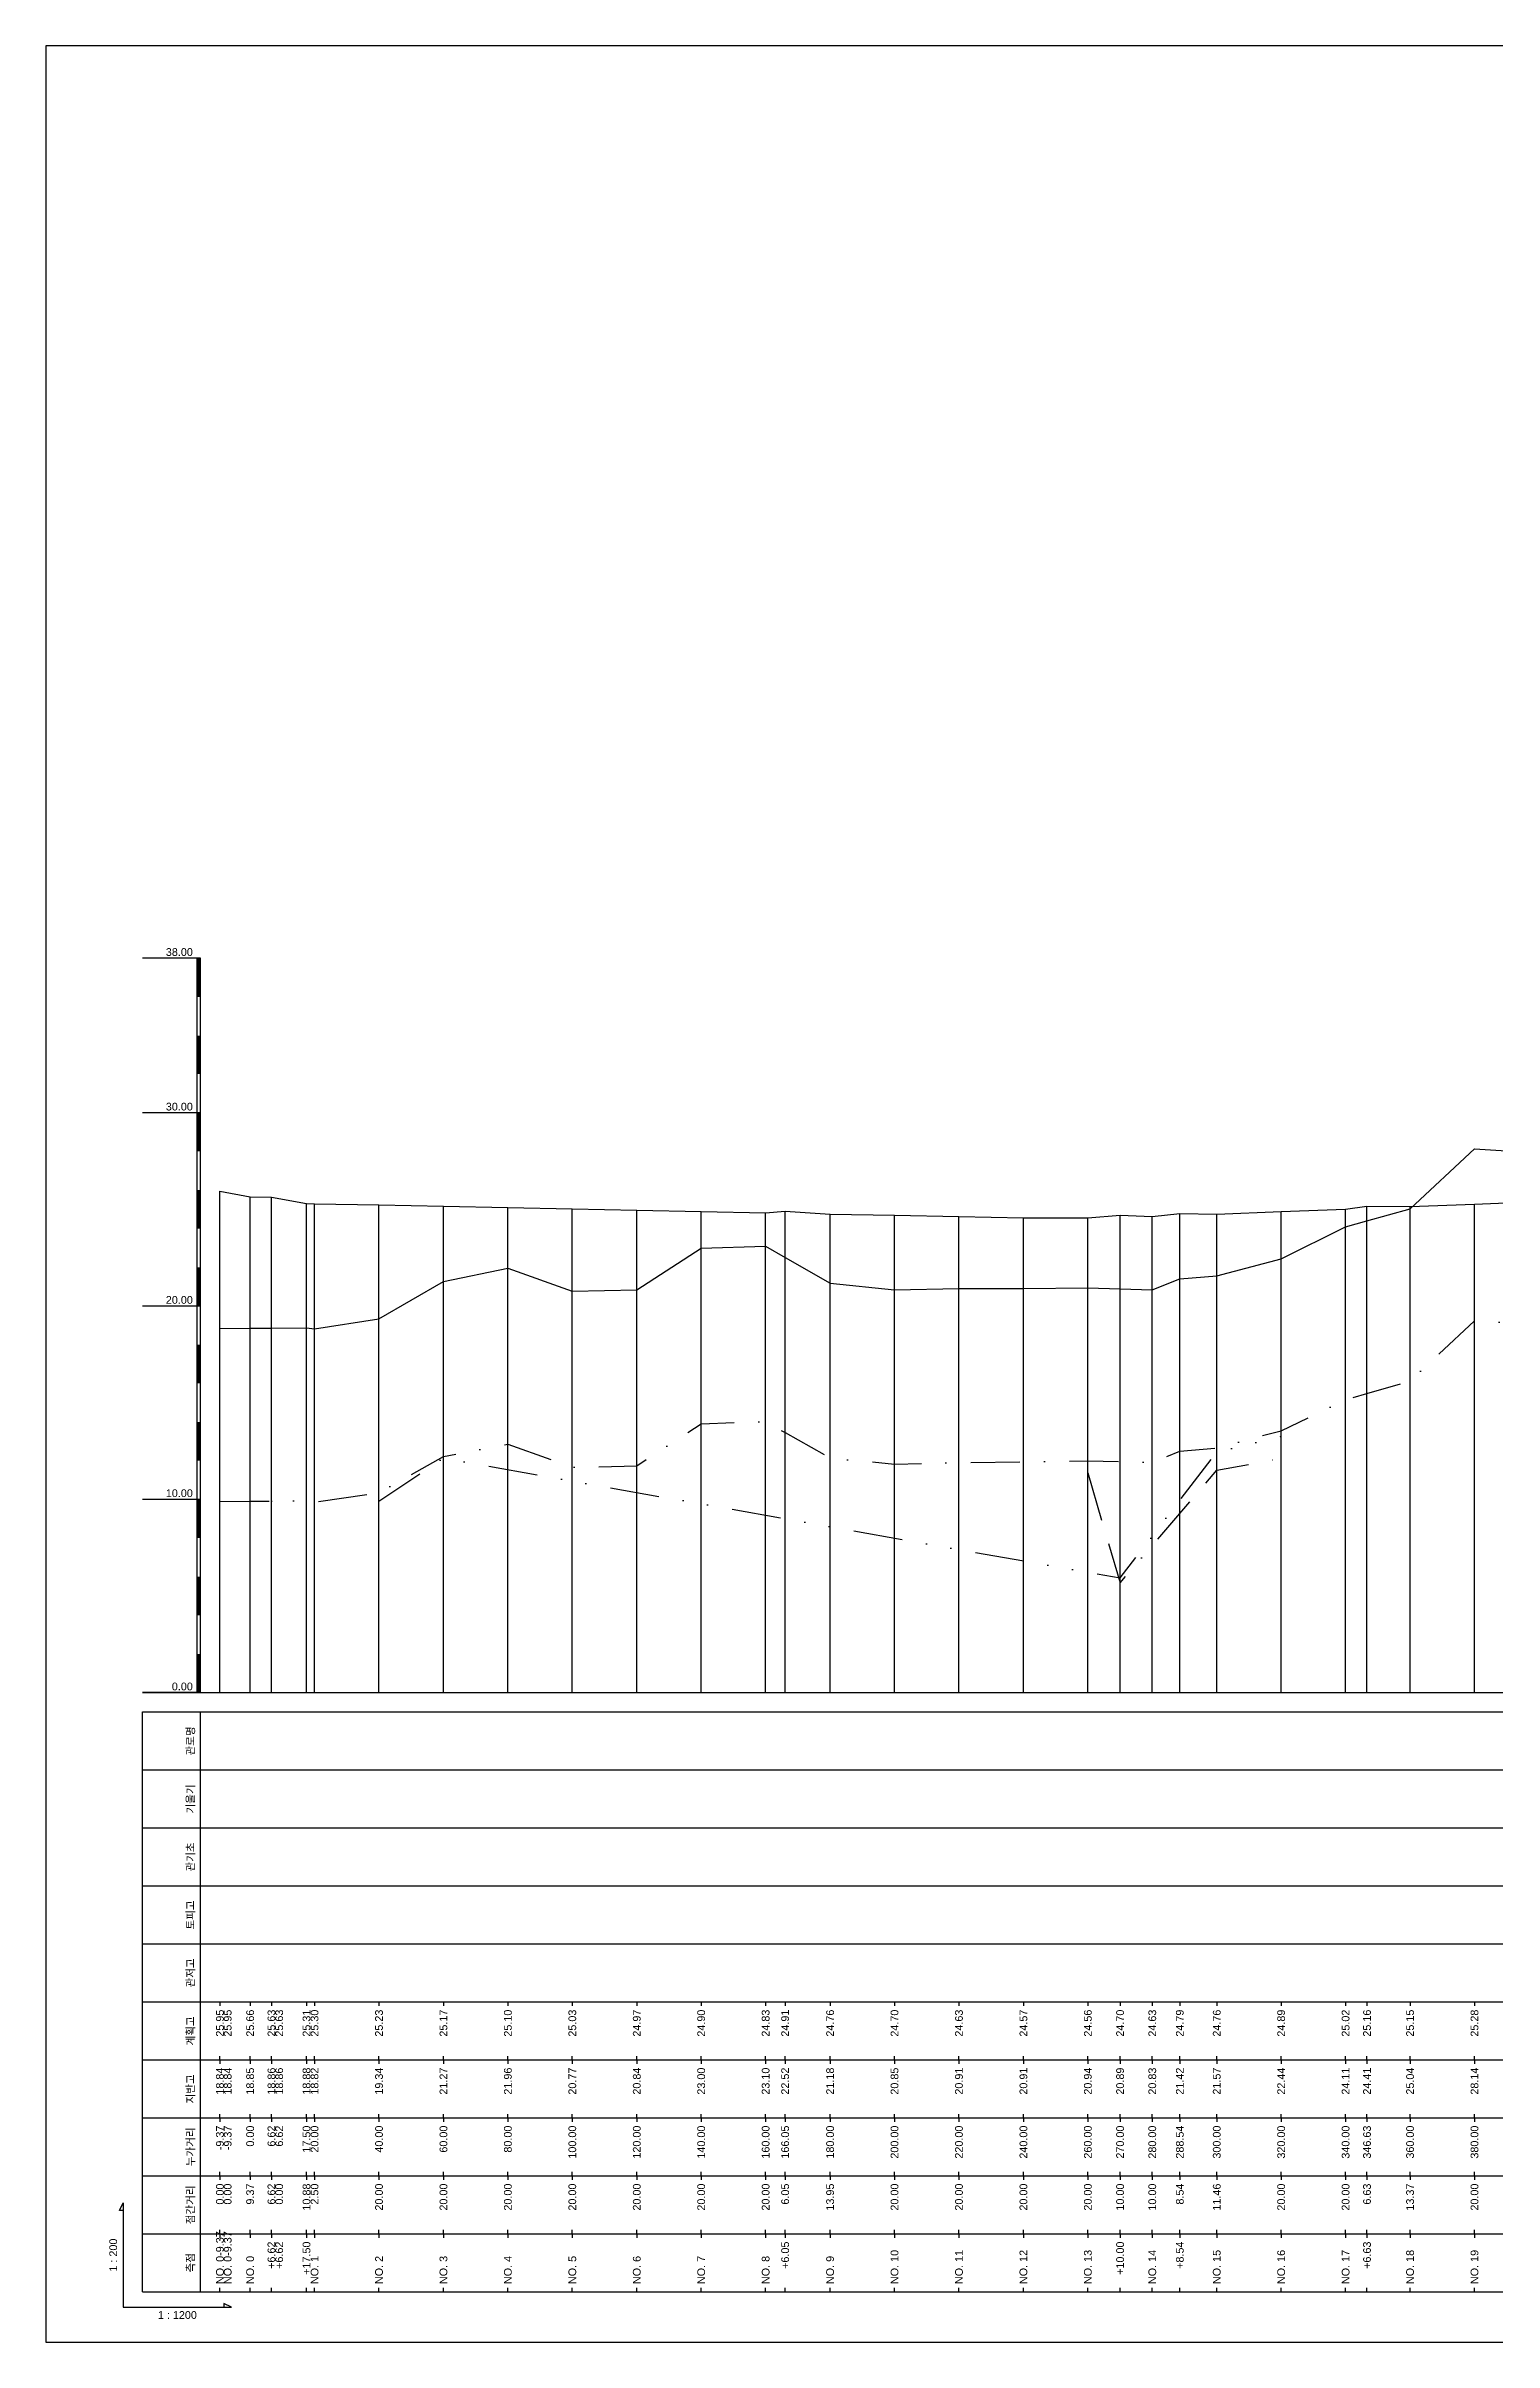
# Model space of a CAD drawing. Header units: millimetres. Extents: x -7351 to 135086, y 1419 to 5643.
# Drawn here: x 9384 to 9759, y 1419 to 2013 of the extents above; entities that cross this region are included whole.
import ezdxf
from ezdxf.enums import TextEntityAlignment as Align

# ---------------------------------------------------------------- set-up
doc = ezdxf.new("R2010")
doc.units = ezdxf.units.MM
for name, pattern in [('BORDER', [44.45, 12.7, -6.35, 12.7, -6.35, 0, -6.35]), ('DASHDOT', [25.4, 12.7, -6.35, 0, -6.35]), ('DIVIDE', [31.75, 12.7, -6.35, 0, -6.35, 0, -6.35])]:
    doc.linetypes.add(name, pattern=pattern)
for name, color, linetype in [('KZ_종단_계획선', 1, 'Continuous'), ('KZ_종단_도각', 7, 'Continuous'), ('KZ_종단_수직선', 7, 'Continuous'), ('KZ_종단_암선1', 56, 'DASHDOT'), ('KZ_종단_암선2', 4, 'DIVIDE'), ('KZ_종단_암선3', 6, 'BORDER'), ('KZ_종단_지반선', 3, 'Continuous'), ('KZ_종단_테이블문자', 7, 'Continuous'), ('KZ_종단_테이블선', 7, 'Continuous'), ('KZ_종단_폴대', 7, 'Continuous')]:
    doc.layers.add(name, color=color, linetype=linetype)
doc.styles.get("Standard").update_dxf_attribs({"font": 'arial.ttf'})

msp = doc.modelspace()

# ---------------------------------------------------------------- linework, layer by layer
at = {"layer": 'KZ_종단_계획선'}
msp.add_lwpolyline([(9429.36, 1716.78), (9429.36, 1716.78), (9437.17, 1715.33), (9442.69, 1715.18), (9442.69, 1715.18), (9451.75, 1713.58), (9453.83, 1713.53), (9470.5, 1713.2), (9487.17, 1712.87), (9503.83, 1712.53), (9520.5, 1712.2), (9537.17, 1711.86), (9553.83, 1711.53), (9570.5, 1711.2), (9575.54, 1711.61), (9587.17, 1710.86), (9603.83, 1710.53), (9620.5, 1710.19), (9637.17, 1709.87), (9653.83, 1709.83), (9662.17, 1710.52), (9670.5, 1710.19), (9677.61, 1710.97), (9687.17, 1710.83), (9703.83, 1711.48), (9720.5, 1712.13), (9726.02, 1712.85), (9737.17, 1712.78), (9753.83, 1713.43), (9770.5, 1714.08)], dxfattribs=at)
at = {"layer": 'KZ_종단_도각'}
msp.add_lwpolyline([(9384.36, 1419.04), (10225.36, 1419.04), (10225.36, 2013.04), (9384.36, 2013.04)], close=True, dxfattribs=at)
at = {"layer": 'KZ_종단_수직선'}
for p, q in [((9429.36, 1587.04), (9429.36, 1716.78)), ((9429.36, 1587.04), (9429.36, 1716.78)), ((9429.36, 1587.04), (9429.36, 1716.78)), ((9437.17, 1587.04), (9437.17, 1715.33)), ((9442.68, 1587.04), (9442.68, 1715.18)), ((9442.68, 1587.04), (9442.68, 1715.18)), ((9451.75, 1587.04), (9451.75, 1713.58)), ((9453.83, 1587.04), (9453.83, 1713.53)), ((9470.5, 1587.04), (9470.5, 1713.2)), ((9487.17, 1587.04), (9487.17, 1712.87)), ((9503.83, 1587.04), (9503.83, 1712.53)), ((9520.5, 1587.04), (9520.5, 1712.2)), ((9537.17, 1587.04), (9537.17, 1711.86)), ((9553.83, 1587.04), (9553.83, 1711.53)), ((9570.5, 1587.04), (9570.5, 1711.2)), ((9575.54, 1587.04), (9575.54, 1711.61)), ((9587.17, 1587.04), (9587.17, 1710.86)), ((9677.62, 1587.04), (9677.62, 1710.97)), ((9687.17, 1587.04), (9687.17, 1710.83)), ((9703.83, 1587.04), (9703.83, 1711.48)), ((9720.5, 1587.04), (9720.5, 1712.13)), ((9726.03, 1587.04), (9726.03, 1712.85)), ((9737.17, 1587.04), (9737.17, 1712.78)), ((9753.83, 1587.04), (9753.83, 1713.43)), ((9603.83, 1587.04), (9603.83, 1710.53)), ((9620.5, 1587.04), (9620.5, 1710.19)), ((9637.17, 1587.04), (9637.17, 1709.87)), ((9653.83, 1587.04), (9653.83, 1709.83)), ((9662.17, 1587.04), (9662.17, 1710.52)), ((9670.5, 1587.04), (9670.5, 1710.19))]:
    msp.add_line(p, q, dxfattribs=at)
at = {"layer": 'KZ_종단_암선1', "flags": 128}
msp.add_lwpolyline([(9429.36, 1636.51), (9429.36, 1636.51), (9437.17, 1636.56), (9442.68, 1636.59), (9442.68, 1636.59), (9451.75, 1636.64), (9453.83, 1636.34), (9470.5, 1638.77), (9487.17, 1648.09), (9503.83, 1651.29), (9520.5, 1645.33), (9537.17, 1645.73), (9553.83, 1656.56), (9570.5, 1657.21), (9575.54, 1654.34), (9587.17, 1647.73), (9603.83, 1646.19), (9620.5, 1646.59), (9637.17, 1646.72), (9653.83, 1647), (9662.17, 1646.79), (9670.5, 1646.57), (9677.62, 1649.53), (9687.17, 1650.37), (9703.83, 1654.8), (9720.5, 1662.85), (9726.03, 1664.44), (9737.17, 1667.63), (9753.83, 1683.26), (9770.5, 1682.3), (9777.78, 1682.04), (9787.17, 1681.89), (9803.83, 1684.4), (9820.5, 1682.18), (9837.17, 1683.67), (9853.83, 1669.98), (9869.59, 1657.87), (9869.6, 1657.87), (9870.5, 1657.87), (9887.17, 1657.95), (9903.83, 1657.3), (9920.5, 1658.86), (9937.17, 1658.83), (9953.83, 1660.37), (9970.5, 1667.47), (9987.17, 1671.26), (9994.78, 1670.97), (10003.83, 1670.52), (10020.5, 1674.19), (10037.17, 1670.17), (10053.83, 1669.39), (10070.5, 1669.06), (10074.53, 1669.14), (10074.53, 1669.14), (10074.53, 1669.14), (10074.53, 1669.14), (10074.53, 1669.14), (10074.66, 1669.14), (10087.17, 1670.35), (10103.83, 1669.52), (10120.5, 1669.37), (10137.17, 1670.26), (10153.83, 1670.5), (10170.5, 1670.82), (10187.17, 1666.83)], dxfattribs=at)
at = {"layer": 'KZ_종단_암선2', "flags": 128}
msp.add_lwpolyline([(9470.5, 1636.6), (9487.17, 1647.68), (9662.17, 1616.71), (9687.17, 1649.2), (9703.83, 1653.37)], dxfattribs=at)
at = {"layer": 'KZ_종단_암선3', "flags": 128}
msp.add_lwpolyline([(9653.83, 1643.88), (9662.17, 1615.46), (9687.17, 1644.56), (9703.83, 1647.65)], dxfattribs=at)
at = {"layer": 'KZ_종단_지반선', "flags": 128}
msp.add_lwpolyline([(9429.36, 1681.22), (9429.36, 1681.22), (9437.17, 1681.29), (9442.68, 1681.34), (9442.68, 1681.34), (9451.75, 1681.43), (9453.83, 1681.14), (9470.5, 1683.73), (9487.17, 1693.37), (9503.83, 1696.84), (9520.5, 1690.9), (9537.17, 1691.25), (9553.83, 1702.02), (9570.5, 1702.56), (9575.54, 1699.65), (9587.17, 1692.94), (9603.83, 1691.28), (9620.5, 1691.59), (9637.17, 1691.59), (9653.83, 1691.75), (9662.17, 1691.48), (9670.5, 1691.21), (9677.62, 1694.13), (9687.17, 1694.9), (9703.83, 1699.23), (9720.5, 1707.57), (9726.03, 1709.11), (9737.17, 1712.22), (9753.83, 1727.73), (9770.5, 1726.67)], dxfattribs=at)
at = {"layer": 'KZ_종단_테이블선'}
for p, q in [((9409.36, 1587.04), (10192.17, 1587.04)), ((9409.36, 1567.04), (9409.36, 1582.04)), ((9409.36, 1582.04), (10192.17, 1582.04)), ((9424.36, 1567.04), (9424.36, 1582.04)), ((9409.36, 1552.04), (9409.36, 1567.04)), ((9409.36, 1567.04), (10192.17, 1567.04)), ((9424.36, 1552.04), (9424.36, 1567.04)), ((9409.36, 1537.04), (9409.36, 1552.04)), ((9409.36, 1552.04), (10192.17, 1552.04)), ((9424.36, 1537.04), (9424.36, 1552.04)), ((9409.36, 1522.04), (9409.36, 1537.04)), ((9409.36, 1537.04), (10192.17, 1537.04)), ((9424.36, 1522.04), (9424.36, 1537.04)), ((9409.36, 1507.04), (9409.36, 1522.04)), ((9409.36, 1522.04), (10192.17, 1522.04)), ((9424.36, 1507.04), (9424.36, 1522.04)), ((9409.36, 1492.04), (9409.36, 1507.04)), ((9409.36, 1507.04), (10192.17, 1507.04)), ((9424.36, 1492.04), (9424.36, 1507.04)), ((9429.36, 1507.04), (9429.36, 1506.04)), ((9429.36, 1507.04), (9429.36, 1506.04)), ((9437.17, 1507.04), (9437.17, 1506.04)), ((9442.68, 1507.04), (9442.68, 1506.04)), ((9442.68, 1507.04), (9442.68, 1506.04)), ((9451.75, 1507.04), (9451.75, 1506.04)), ((9453.83, 1507.04), (9453.83, 1506.04)), ((9470.5, 1507.04), (9470.5, 1506.04)), ((9487.17, 1507.04), (9487.17, 1506.04)), ((9503.83, 1507.04), (9503.83, 1506.04)), ((9520.5, 1507.04), (9520.5, 1506.04)), ((9537.17, 1507.04), (9537.17, 1506.04)), ((9553.83, 1507.04), (9553.83, 1506.04)), ((9570.5, 1507.04), (9570.5, 1506.04)), ((9575.54, 1507.04), (9575.54, 1506.04)), ((9587.17, 1507.04), (9587.17, 1506.04)), ((9603.83, 1507.04), (9603.83, 1506.04)), ((9620.5, 1507.04), (9620.5, 1506.04)), ((9637.17, 1507.04), (9637.17, 1506.04)), ((9653.83, 1507.04), (9653.83, 1506.04)), ((9662.17, 1507.04), (9662.17, 1506.04)), ((9670.5, 1507.04), (9670.5, 1506.04)), ((9677.62, 1507.04), (9677.62, 1506.04)), ((9687.17, 1507.04), (9687.17, 1506.04)), ((9703.83, 1507.04), (9703.83, 1506.04)), ((9720.5, 1507.04), (9720.5, 1506.04)), ((9726.03, 1507.04), (9726.03, 1506.04)), ((9737.17, 1507.04), (9737.17, 1506.04)), ((9753.83, 1507.04), (9753.83, 1506.04)), ((9409.36, 1477.04), (9409.36, 1492.04)), ((9409.36, 1492.04), (10192.17, 1492.04)), ((9424.36, 1477.04), (9424.36, 1492.04)), ((9429.36, 1492.04), (9429.36, 1493.04)), ((9429.36, 1492.04), (9429.36, 1493.04)), ((9429.36, 1492.04), (9429.36, 1491.04)), ((9429.36, 1492.04), (9429.36, 1491.04)), ((9437.17, 1492.04), (9437.17, 1493.04)), ((9437.17, 1492.04), (9437.17, 1491.04)), ((9442.68, 1492.04), (9442.68, 1493.04)), ((9442.68, 1492.04), (9442.68, 1493.04)), ((9442.68, 1492.04), (9442.68, 1491.04)), ((9442.68, 1492.04), (9442.68, 1491.04)), ((9451.75, 1492.04), (9451.75, 1493.04)), ((9451.75, 1492.04), (9451.75, 1491.04)), ((9453.83, 1492.04), (9453.83, 1493.04)), ((9453.83, 1492.04), (9453.83, 1491.04)), ((9470.5, 1492.04), (9470.5, 1493.04)), ((9470.5, 1492.04), (9470.5, 1491.04)), ((9487.17, 1492.04), (9487.17, 1493.04)), ((9487.17, 1492.04), (9487.17, 1491.04)), ((9503.83, 1492.04), (9503.83, 1493.04)), ((9503.83, 1492.04), (9503.83, 1491.04)), ((9520.5, 1492.04), (9520.5, 1493.04)), ((9520.5, 1492.04), (9520.5, 1491.04)), ((9537.17, 1492.04), (9537.17, 1493.04)), ((9537.17, 1492.04), (9537.17, 1491.04)), ((9553.83, 1492.04), (9553.83, 1493.04)), ((9553.83, 1492.04), (9553.83, 1491.04)), ((9570.5, 1492.04), (9570.5, 1493.04)), ((9570.5, 1492.04), (9570.5, 1491.04)), ((9575.54, 1492.04), (9575.54, 1493.04)), ((9575.54, 1492.04), (9575.54, 1491.04)), ((9587.17, 1492.04), (9587.17, 1493.04)), ((9587.17, 1492.04), (9587.17, 1491.04)), ((9603.83, 1492.04), (9603.83, 1493.04)), ((9603.83, 1492.04), (9603.83, 1491.04)), ((9620.5, 1492.04), (9620.5, 1493.04)), ((9620.5, 1492.04), (9620.5, 1491.04)), ((9637.17, 1492.04), (9637.17, 1493.04)), ((9637.17, 1492.04), (9637.17, 1491.04)), ((9653.83, 1492.04), (9653.83, 1493.04)), ((9653.83, 1492.04), (9653.83, 1491.04)), ((9662.17, 1492.04), (9662.17, 1493.04)), ((9662.17, 1492.04), (9662.17, 1491.04)), ((9670.5, 1492.04), (9670.5, 1493.04)), ((9670.5, 1492.04), (9670.5, 1491.04)), ((9677.62, 1492.04), (9677.62, 1493.04)), ((9677.62, 1492.04), (9677.62, 1491.04)), ((9687.17, 1492.04), (9687.17, 1493.04)), ((9687.17, 1492.04), (9687.17, 1491.04)), ((9703.83, 1492.04), (9703.83, 1493.04)), ((9703.83, 1492.04), (9703.83, 1491.04)), ((9720.5, 1492.04), (9720.5, 1493.04)), ((9720.5, 1492.04), (9720.5, 1491.04)), ((9726.03, 1492.04), (9726.03, 1493.04)), ((9726.03, 1492.04), (9726.03, 1491.04)), ((9737.17, 1492.04), (9737.17, 1493.04)), ((9737.17, 1492.04), (9737.17, 1491.04)), ((9753.83, 1492.04), (9753.83, 1493.04)), ((9753.83, 1492.04), (9753.83, 1491.04)), ((9409.36, 1462.04), (9409.36, 1477.04)), ((9409.36, 1477.04), (10192.17, 1477.04)), ((9424.36, 1462.04), (9424.36, 1477.04)), ((9429.36, 1477.04), (9429.36, 1478.04)), ((9429.36, 1477.04), (9429.36, 1478.04)), ((9429.36, 1477.04), (9429.36, 1476.04)), ((9429.36, 1477.04), (9429.36, 1476.04)), ((9437.17, 1477.04), (9437.17, 1478.04)), ((9437.17, 1477.04), (9437.17, 1476.04)), ((9442.68, 1477.04), (9442.68, 1478.04)), ((9442.68, 1477.04), (9442.68, 1478.04)), ((9442.68, 1477.04), (9442.68, 1476.04)), ((9442.68, 1477.04), (9442.68, 1476.04)), ((9451.75, 1477.04), (9451.75, 1478.04)), ((9451.75, 1477.04), (9451.75, 1476.04)), ((9453.83, 1477.04), (9453.83, 1478.04)), ((9453.83, 1477.04), (9453.83, 1476.04)), ((9470.5, 1477.04), (9470.5, 1478.04)), ((9470.5, 1477.04), (9470.5, 1476.04)), ((9487.17, 1477.04), (9487.17, 1478.04)), ((9487.17, 1477.04), (9487.17, 1476.04)), ((9503.83, 1477.04), (9503.83, 1478.04)), ((9503.83, 1477.04), (9503.83, 1476.04)), ((9520.5, 1477.04), (9520.5, 1478.04)), ((9520.5, 1477.04), (9520.5, 1476.04)), ((9537.17, 1477.04), (9537.17, 1478.04)), ((9537.17, 1477.04), (9537.17, 1476.04)), ((9553.83, 1477.04), (9553.83, 1478.04)), ((9553.83, 1477.04), (9553.83, 1476.04)), ((9570.5, 1477.04), (9570.5, 1478.04)), ((9570.5, 1477.04), (9570.5, 1476.04)), ((9575.54, 1477.04), (9575.54, 1478.04)), ((9575.54, 1477.04), (9575.54, 1476.04)), ((9587.17, 1477.04), (9587.17, 1478.04)), ((9587.17, 1477.04), (9587.17, 1476.04)), ((9603.83, 1477.04), (9603.83, 1478.04)), ((9603.83, 1477.04), (9603.83, 1476.04)), ((9620.5, 1477.04), (9620.5, 1478.04)), ((9620.5, 1477.04), (9620.5, 1476.04)), ((9637.17, 1477.04), (9637.17, 1478.04)), ((9637.17, 1477.04), (9637.17, 1476.04)), ((9653.83, 1477.04), (9653.83, 1478.04)), ((9653.83, 1477.04), (9653.83, 1476.04)), ((9662.17, 1477.04), (9662.17, 1478.04)), ((9662.17, 1477.04), (9662.17, 1476.04)), ((9670.5, 1477.04), (9670.5, 1478.04)), ((9670.5, 1477.04), (9670.5, 1476.04)), ((9677.62, 1477.04), (9677.62, 1478.04)), ((9677.62, 1477.04), (9677.62, 1476.04)), ((9687.17, 1477.04), (9687.17, 1478.04)), ((9687.17, 1477.04), (9687.17, 1476.04)), ((9703.83, 1477.04), (9703.83, 1478.04)), ((9703.83, 1477.04), (9703.83, 1476.04)), ((9720.5, 1477.04), (9720.5, 1478.04)), ((9720.5, 1477.04), (9720.5, 1476.04)), ((9726.03, 1477.04), (9726.03, 1478.04)), ((9726.03, 1477.04), (9726.03, 1476.04)), ((9737.17, 1477.04), (9737.17, 1478.04)), ((9737.17, 1477.04), (9737.17, 1476.04)), ((9753.83, 1477.04), (9753.83, 1478.04)), ((9753.83, 1477.04), (9753.83, 1476.04)), ((9409.36, 1447.04), (9409.36, 1462.04)), ((9409.36, 1462.04), (10192.17, 1462.04)), ((9424.36, 1447.04), (9424.36, 1462.04)), ((9429.36, 1462.04), (9429.36, 1463.04)), ((9429.36, 1462.04), (9429.36, 1463.04)), ((9429.36, 1462.04), (9429.36, 1461.04)), ((9429.36, 1462.04), (9429.36, 1461.04)), ((9437.17, 1462.04), (9437.17, 1463.04)), ((9437.17, 1462.04), (9437.17, 1461.04)), ((9442.68, 1462.04), (9442.68, 1463.04)), ((9442.68, 1462.04), (9442.68, 1463.04)), ((9442.68, 1462.04), (9442.68, 1461.04)), ((9442.68, 1462.04), (9442.68, 1461.04)), ((9451.75, 1462.04), (9451.75, 1463.04)), ((9451.75, 1462.04), (9451.75, 1461.04)), ((9453.83, 1462.04), (9453.83, 1463.04)), ((9453.83, 1462.04), (9453.83, 1461.04)), ((9470.5, 1462.04), (9470.5, 1463.04)), ((9470.5, 1462.04), (9470.5, 1461.04)), ((9487.17, 1462.04), (9487.17, 1463.04)), ((9487.17, 1462.04), (9487.17, 1461.04)), ((9503.83, 1462.04), (9503.83, 1463.04)), ((9503.83, 1462.04), (9503.83, 1461.04)), ((9520.5, 1462.04), (9520.5, 1463.04)), ((9520.5, 1462.04), (9520.5, 1461.04)), ((9537.17, 1462.04), (9537.17, 1463.04)), ((9537.17, 1462.04), (9537.17, 1461.04)), ((9553.83, 1462.04), (9553.83, 1463.04)), ((9553.83, 1462.04), (9553.83, 1461.04)), ((9570.5, 1462.04), (9570.5, 1463.04)), ((9570.5, 1462.04), (9570.5, 1461.04)), ((9575.54, 1462.04), (9575.54, 1463.04)), ((9575.54, 1462.04), (9575.54, 1461.04)), ((9587.17, 1462.04), (9587.17, 1463.04)), ((9587.17, 1462.04), (9587.17, 1461.04)), ((9603.83, 1462.04), (9603.83, 1463.04)), ((9603.83, 1462.04), (9603.83, 1461.04)), ((9620.5, 1462.04), (9620.5, 1463.04)), ((9620.5, 1462.04), (9620.5, 1461.04)), ((9637.17, 1462.04), (9637.17, 1463.04)), ((9637.17, 1462.04), (9637.17, 1461.04)), ((9653.83, 1462.04), (9653.83, 1463.04)), ((9653.83, 1462.04), (9653.83, 1461.04)), ((9662.17, 1462.04), (9662.17, 1463.04)), ((9662.17, 1462.04), (9662.17, 1461.04)), ((9670.5, 1462.04), (9670.5, 1463.04)), ((9670.5, 1462.04), (9670.5, 1461.04)), ((9677.62, 1462.04), (9677.62, 1463.04)), ((9677.62, 1462.04), (9677.62, 1461.04)), ((9687.17, 1462.04), (9687.17, 1463.04)), ((9687.17, 1462.04), (9687.17, 1461.04)), ((9703.83, 1462.04), (9703.83, 1463.04)), ((9703.83, 1462.04), (9703.83, 1461.04)), ((9720.5, 1462.04), (9720.5, 1463.04)), ((9720.5, 1462.04), (9720.5, 1461.04)), ((9726.03, 1462.04), (9726.03, 1463.04)), ((9726.03, 1462.04), (9726.03, 1461.04)), ((9737.17, 1462.04), (9737.17, 1463.04)), ((9737.17, 1462.04), (9737.17, 1461.04)), ((9753.83, 1462.04), (9753.83, 1463.04)), ((9753.83, 1462.04), (9753.83, 1461.04)), ((9409.36, 1432.04), (9409.36, 1447.04)), ((9409.36, 1447.04), (10192.17, 1447.04)), ((9424.36, 1432.04), (9424.36, 1447.04)), ((9429.36, 1447.04), (9429.36, 1448.04)), ((9429.36, 1447.04), (9429.36, 1448.04)), ((9429.36, 1447.04), (9429.36, 1446.04)), ((9429.36, 1447.04), (9429.36, 1446.04)), ((9437.17, 1447.04), (9437.17, 1448.04)), ((9437.17, 1447.04), (9437.17, 1446.04)), ((9442.68, 1447.04), (9442.68, 1448.04)), ((9442.68, 1447.04), (9442.68, 1448.04)), ((9442.68, 1447.04), (9442.68, 1446.04)), ((9442.68, 1447.04), (9442.68, 1446.04)), ((9451.75, 1447.04), (9451.75, 1448.04)), ((9451.75, 1447.04), (9451.75, 1446.04)), ((9453.83, 1447.04), (9453.83, 1448.04)), ((9453.83, 1447.04), (9453.83, 1446.04)), ((9470.5, 1447.04), (9470.5, 1448.04)), ((9470.5, 1447.04), (9470.5, 1446.04)), ((9487.17, 1447.04), (9487.17, 1448.04)), ((9487.17, 1447.04), (9487.17, 1446.04)), ((9503.83, 1447.04), (9503.83, 1448.04)), ((9503.83, 1447.04), (9503.83, 1446.04)), ((9520.5, 1447.04), (9520.5, 1448.04)), ((9520.5, 1447.04), (9520.5, 1446.04)), ((9537.17, 1447.04), (9537.17, 1448.04)), ((9537.17, 1447.04), (9537.17, 1446.04)), ((9553.83, 1447.04), (9553.83, 1448.04)), ((9553.83, 1447.04), (9553.83, 1446.04)), ((9570.5, 1447.04), (9570.5, 1448.04)), ((9570.5, 1447.04), (9570.5, 1446.04)), ((9575.54, 1447.04), (9575.54, 1448.04)), ((9575.54, 1447.04), (9575.54, 1446.04)), ((9587.17, 1447.04), (9587.17, 1448.04)), ((9587.17, 1447.04), (9587.17, 1446.04)), ((9603.83, 1447.04), (9603.83, 1448.04)), ((9603.83, 1447.04), (9603.83, 1446.04)), ((9620.5, 1447.04), (9620.5, 1448.04)), ((9620.5, 1447.04), (9620.5, 1446.04)), ((9637.17, 1447.04), (9637.17, 1448.04)), ((9637.17, 1447.04), (9637.17, 1446.04)), ((9653.83, 1447.04), (9653.83, 1448.04)), ((9653.83, 1447.04), (9653.83, 1446.04)), ((9662.17, 1447.04), (9662.17, 1448.04)), ((9662.17, 1447.04), (9662.17, 1446.04)), ((9670.5, 1447.04), (9670.5, 1448.04)), ((9670.5, 1447.04), (9670.5, 1446.04)), ((9677.62, 1447.04), (9677.62, 1448.04)), ((9677.62, 1447.04), (9677.62, 1446.04)), ((9687.17, 1447.04), (9687.17, 1448.04)), ((9687.17, 1447.04), (9687.17, 1446.04)), ((9703.83, 1447.04), (9703.83, 1448.04)), ((9703.83, 1447.04), (9703.83, 1446.04)), ((9720.5, 1447.04), (9720.5, 1448.04)), ((9720.5, 1447.04), (9720.5, 1446.04)), ((9726.03, 1447.04), (9726.03, 1448.04)), ((9726.03, 1447.04), (9726.03, 1446.04)), ((9737.17, 1447.04), (9737.17, 1448.04)), ((9737.17, 1447.04), (9737.17, 1446.04)), ((9753.83, 1447.04), (9753.83, 1448.04)), ((9753.83, 1447.04), (9753.83, 1446.04)), ((9409.36, 1432.04), (10192.17, 1432.04)), ((9429.36, 1432.04), (9429.36, 1433.04)), ((9429.36, 1432.04), (9429.36, 1433.04)), ((9437.17, 1432.04), (9437.17, 1433.04)), ((9442.68, 1432.04), (9442.68, 1433.04)), ((9442.68, 1432.04), (9442.68, 1433.04)), ((9451.75, 1432.04), (9451.75, 1433.04)), ((9453.83, 1432.04), (9453.83, 1433.04)), ((9470.5, 1432.04), (9470.5, 1433.04)), ((9487.17, 1432.04), (9487.17, 1433.04)), ((9503.83, 1432.04), (9503.83, 1433.04)), ((9520.5, 1432.04), (9520.5, 1433.04)), ((9537.17, 1432.04), (9537.17, 1433.04)), ((9553.83, 1432.04), (9553.83, 1433.04)), ((9570.5, 1432.04), (9570.5, 1433.04)), ((9575.54, 1432.04), (9575.54, 1433.04)), ((9587.17, 1432.04), (9587.17, 1433.04)), ((9603.83, 1432.04), (9603.83, 1433.04)), ((9620.5, 1432.04), (9620.5, 1433.04)), ((9637.17, 1432.04), (9637.17, 1433.04)), ((9653.83, 1432.04), (9653.83, 1433.04)), ((9662.17, 1432.04), (9662.17, 1433.04)), ((9670.5, 1432.04), (9670.5, 1433.04)), ((9677.62, 1432.04), (9677.62, 1433.04)), ((9687.17, 1432.04), (9687.17, 1433.04)), ((9703.83, 1432.04), (9703.83, 1433.04)), ((9720.5, 1432.04), (9720.5, 1433.04)), ((9726.03, 1432.04), (9726.03, 1433.04)), ((9737.17, 1432.04), (9737.17, 1433.04)), ((9753.83, 1432.04), (9753.83, 1433.04))]:
    msp.add_line(p, q, dxfattribs=at)
msp.add_lwpolyline([(9404.36, 1453.04), (9403.36, 1453.04), (9404.36, 1455.04), (9404.36, 1428.04), (9432.36, 1428.04), (9430.36, 1429.04), (9430.36, 1428.04)], dxfattribs=at)
at = {"layer": 'KZ_종단_폴대'}
for p, q in [((9424.36, 1777.04), (9409.36, 1777.04)), ((9424.36, 1737.04), (9409.36, 1737.04)), ((9424.36, 1687.04), (9409.36, 1687.04)), ((9424.36, 1637.04), (9409.36, 1637.04)), ((9424.36, 1587.04), (9409.36, 1587.04))]:
    msp.add_line(p, q, dxfattribs=at)
for points in [[(9423.86, 1767.04, 1, 1, 0), (9423.86, 1777.04, 1, 1, 0)], [(9423.86, 1747.04, 1, 1, 0), (9423.86, 1757.04, 1, 1, 0)], [(9423.86, 1727.04, 1, 1, 0), (9423.86, 1737.04, 1, 1, 0)], [(9423.86, 1707.04, 1, 1, 0), (9423.86, 1717.04, 1, 1, 0)], [(9423.86, 1687.04, 1, 1, 0), (9423.86, 1697.04, 1, 1, 0)], [(9423.86, 1667.04, 1, 1, 0), (9423.86, 1677.04, 1, 1, 0)], [(9423.86, 1647.04, 1, 1, 0), (9423.86, 1657.04, 1, 1, 0)], [(9423.86, 1627.04, 1, 1, 0), (9423.86, 1637.04, 1, 1, 0)], [(9423.86, 1607.04, 1, 1, 0), (9423.86, 1617.04, 1, 1, 0)], [(9423.86, 1587.04, 1, 1, 0), (9423.86, 1597.04, 1, 1, 0)]]:
    msp.add_lwpolyline(points, format="xyseb", dxfattribs=at)
msp.add_lwpolyline([(9424.36, 1587.04), (9424.36, 1777.04), (9423.36, 1777.04), (9423.36, 1587.04), (9424.36, 1587.04)], dxfattribs=at)

# ---------------------------------------------------------------- texts
at = {"layer": 'KZ_종단_테이블문자'}
for s, p in [('25.95', (9429.36, 1505.04)), ('25.95', (9431.36, 1505.04)), ('25.66', (9437.17, 1505.04)), ('25.63', (9442.68, 1505.04)), ('25.63', (9444.68, 1505.04)), ('25.31', (9451.75, 1505.04)), ('25.30', (9453.83, 1505.04)), ('25.23', (9470.5, 1505.04)), ('25.17', (9487.17, 1505.04)), ('25.10', (9503.83, 1505.04)), ('25.03', (9520.5, 1505.04)), ('24.97', (9537.17, 1505.04)), ('24.90', (9553.83, 1505.04)), ('24.83', (9570.5, 1505.04)), ('24.91', (9575.54, 1505.04)), ('24.76', (9587.17, 1505.04)), ('24.70', (9603.83, 1505.04)), ('24.63', (9620.5, 1505.04)), ('24.57', (9637.17, 1505.04)), ('24.56', (9653.83, 1505.04)), ('24.70', (9662.17, 1505.04)), ('24.63', (9670.5, 1505.04)), ('24.79', (9677.62, 1505.04)), ('24.76', (9687.17, 1505.04)), ('24.89', (9703.83, 1505.04)), ('25.02', (9720.5, 1505.04)), ('25.16', (9726.03, 1505.04)), ('25.15', (9737.17, 1505.04)), ('25.28', (9753.83, 1505.04)), ('18.84', (9429.36, 1490.04)), ('18.84', (9431.36, 1490.04)), ('18.85', (9437.17, 1490.04)), ('18.86', (9442.68, 1490.04)), ('18.86', (9444.68, 1490.04)), ('18.88', (9451.75, 1490.04)), ('18.82', (9453.83, 1490.04)), ('19.34', (9470.5, 1490.04)), ('21.27', (9487.17, 1490.04)), ('21.96', (9503.83, 1490.04)), ('20.77', (9520.5, 1490.04)), ('20.84', (9537.17, 1490.04)), ('23.00', (9553.83, 1490.04)), ('23.10', (9570.5, 1490.04)), ('22.52', (9575.54, 1490.04)), ('21.18', (9587.17, 1490.04)), ('20.85', (9603.83, 1490.04)), ('20.91', (9620.5, 1490.04)), ('20.91', (9637.17, 1490.04)), ('20.94', (9653.83, 1490.04)), ('20.89', (9662.17, 1490.04)), ('20.83', (9670.5, 1490.04)), ('21.42', (9677.62, 1490.04)), ('21.57', (9687.17, 1490.04)), ('22.44', (9703.83, 1490.04)), ('24.11', (9720.5, 1490.04)), ('24.41', (9726.03, 1490.04)), ('25.04', (9737.17, 1490.04)), ('28.14', (9753.83, 1490.04)), ('-9.37', (9429.36, 1475.04)), ('-9.37', (9431.36, 1475.04)), ('0.00', (9437.17, 1475.04)), ('6.62', (9442.68, 1475.04)), ('6.62', (9444.68, 1475.04)), ('17.50', (9451.75, 1475.04)), ('20.00', (9453.83, 1475.04)), ('40.00', (9470.5, 1475.04)), ('60.00', (9487.17, 1475.04)), ('80.00', (9503.83, 1475.04)), ('100.00', (9520.5, 1475.04)), ('120.00', (9537.17, 1475.04)), ('140.00', (9553.83, 1475.04)), ('160.00', (9570.5, 1475.04)), ('166.05', (9575.54, 1475.04)), ('180.00', (9587.17, 1475.04)), ('200.00', (9603.83, 1475.04)), ('220.00', (9620.5, 1475.04)), ('240.00', (9637.17, 1475.04)), ('260.00', (9653.83, 1475.04)), ('270.00', (9662.17, 1475.04)), ('280.00', (9670.5, 1475.04)), ('288.54', (9677.62, 1475.04)), ('300.00', (9687.17, 1475.04)), ('320.00', (9703.83, 1475.04)), ('340.00', (9720.5, 1475.04)), ('346.63', (9726.03, 1475.04)), ('360.00', (9737.17, 1475.04)), ('380.00', (9753.83, 1475.04)), ('0.00', (9429.36, 1460.04)), ('0.00', (9431.36, 1460.04)), ('9.37', (9437.17, 1460.04)), ('6.62', (9442.68, 1460.04)), ('0.00', (9444.68, 1460.04)), ('10.88', (9451.75, 1460.04)), ('2.50', (9453.83, 1460.04)), ('20.00', (9470.5, 1460.04)), ('20.00', (9487.17, 1460.04)), ('20.00', (9503.83, 1460.04)), ('20.00', (9520.5, 1460.04)), ('20.00', (9537.17, 1460.04)), ('20.00', (9553.83, 1460.04)), ('20.00', (9570.5, 1460.04)), ('6.05', (9575.54, 1460.04)), ('13.95', (9587.17, 1460.04)), ('20.00', (9603.83, 1460.04)), ('20.00', (9620.5, 1460.04)), ('20.00', (9637.17, 1460.04)), ('20.00', (9653.83, 1460.04)), ('10.00', (9662.17, 1460.04)), ('10.00', (9670.5, 1460.04)), ('8.54', (9677.62, 1460.04)), ('11.46', (9687.17, 1460.04)), ('20.00', (9703.83, 1460.04)), ('20.00', (9720.5, 1460.04)), ('6.63', (9726.03, 1460.04)), ('13.37', (9737.17, 1460.04)), ('20.00', (9753.83, 1460.04)), ('+6.62', (9442.68, 1445.04)), ('+6.62', (9444.68, 1445.04)), ('+17.50', (9451.75, 1445.04)), ('+6.05', (9575.54, 1445.04)), ('+10.00', (9662.17, 1445.04)), ('+8.54', (9677.62, 1445.04)), ('+6.63', (9726.03, 1445.04))]:
    msp.add_text(s, height=2, rotation=90, dxfattribs=at).set_placement(p, align=Align.MIDDLE_RIGHT)
for s, p in [('NO. 0-9.37', (9429.36, 1434.04)), ('NO. 0-9.37', (9431.36, 1434.04)), ('NO. 0', (9437.17, 1434.04)), ('NO. 1', (9453.83, 1434.04)), ('NO. 2', (9470.5, 1434.04)), ('NO. 3', (9487.17, 1434.04)), ('NO. 4', (9503.83, 1434.04)), ('NO. 5', (9520.5, 1434.04)), ('NO. 6', (9537.17, 1434.04)), ('NO. 7', (9553.83, 1434.04)), ('NO. 8', (9570.5, 1434.04)), ('NO. 9', (9587.17, 1434.04)), ('NO. 10', (9603.83, 1434.04)), ('NO. 11', (9620.5, 1434.04)), ('NO. 12', (9637.17, 1434.04)), ('NO. 13', (9653.83, 1434.04)), ('NO. 14', (9670.5, 1434.04)), ('NO. 15', (9687.17, 1434.04)), ('NO. 16', (9703.83, 1434.04)), ('NO. 17', (9720.5, 1434.04)), ('NO. 18', (9737.17, 1434.04)), ('NO. 19', (9753.83, 1434.04))]:
    msp.add_text(s, height=2, rotation=90, dxfattribs=at).set_placement(p, align=Align.MIDDLE_LEFT)
at = {"layer": 'KZ_종단_테이블선'}
for s, p in [('관로명', (9423.36, 1574.54)), ('기울기', (9423.36, 1559.54)), ('관기초', (9423.36, 1544.54)), ('토피고', (9423.36, 1529.54)), ('관저고', (9423.36, 1514.54)), ('계획고', (9423.36, 1499.54)), ('지반고', (9423.36, 1484.54)), ('누가거리', (9423.36, 1469.54)), ('점간거리', (9423.36, 1454.54)), ('1 : 200', (9403.36, 1441.54)), ('측점', (9423.36, 1439.54))]:
    msp.add_text(s, height=2, rotation=90, dxfattribs=at).set_placement(p, align=Align.BOTTOM_CENTER)
msp.add_text('1 : 1200', height=2, dxfattribs=at).set_placement((9418.36, 1427.04), align=Align.TOP_CENTER)
at = {"layer": 'KZ_종단_폴대'}
for s, p in [('38.00', (9422.36, 1777.04)), ('30.00', (9422.36, 1737.04)), ('20.00', (9422.36, 1687.04)), ('10.00', (9422.36, 1637.04)), ('0.00', (9422.36, 1587.04))]:
    msp.add_text(s, height=2, dxfattribs=at).set_placement(p, align=Align.BOTTOM_RIGHT)

doc.saveas('drawing.dxf')
